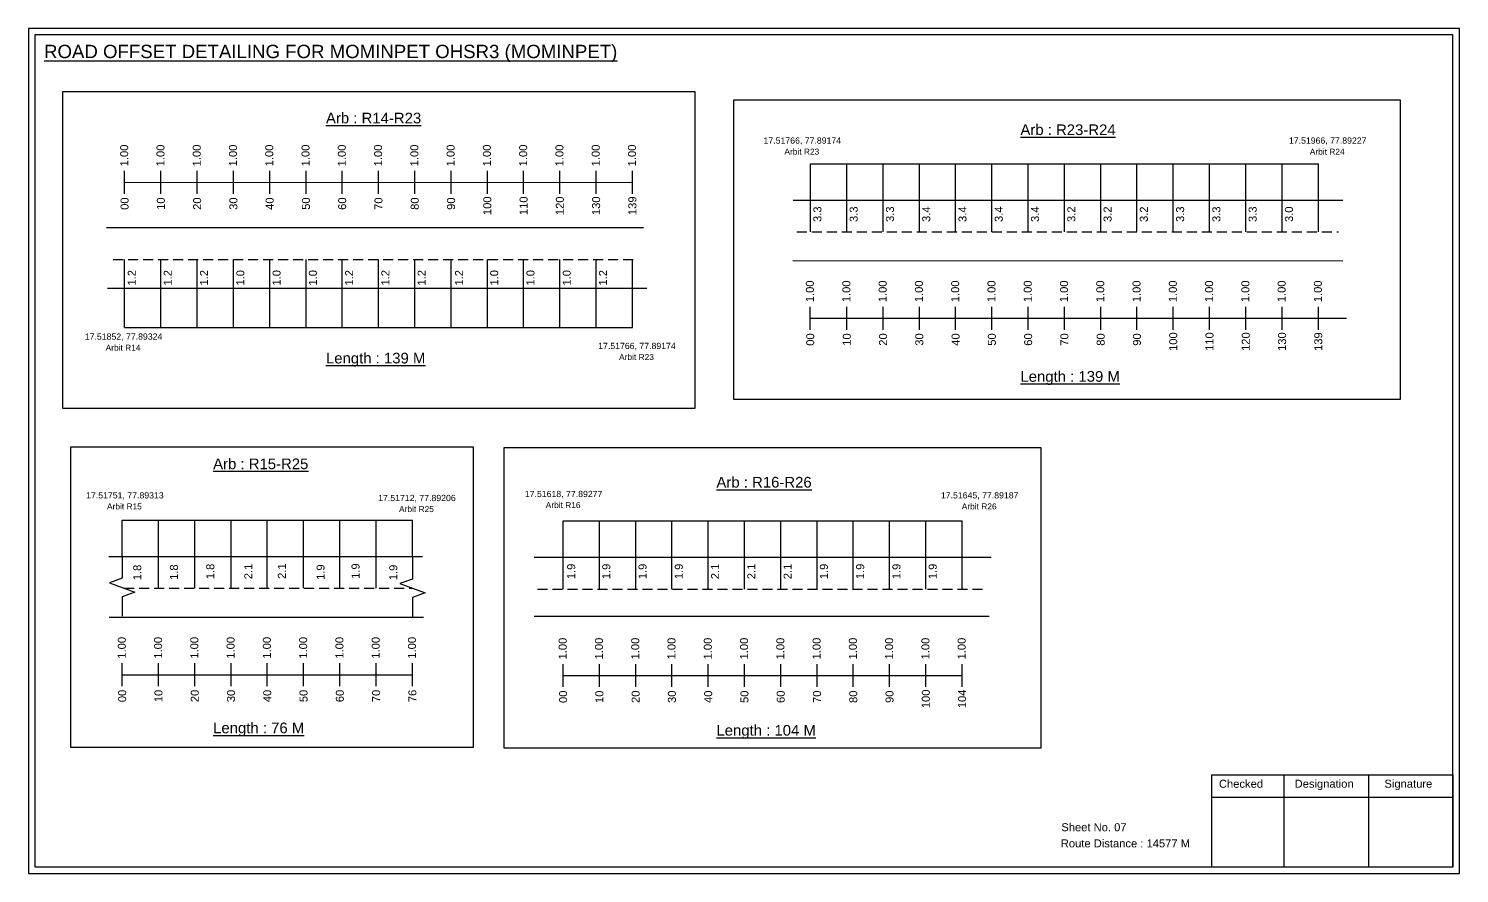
# Model space of a CAD drawing. Header units: inches. Extents: x 1446 to 12099, y 451 to 5049.
# Drawn here: x 7364 to 7900, y 3395 to 3712 of the extents above; entities that cross this region are included whole.
import ezdxf

# ---------------------------------------------------------------- set-up
doc = ezdxf.new("R2010")
doc.units = ezdxf.units.IN
doc.header["$MEASUREMENT"] = 0
doc.linetypes.add('DASHED2', pattern=[0.375, 0.25, -0.125])
doc.layers.add('PDF_Geometry', color=7, linetype='Continuous')
doc.layers.add('PDF_Text', color=5, linetype='Continuous')
doc.styles.add('PDF Arial', font='arial.ttf')
doc.styles.get("Standard").update_dxf_attribs({"font": 'arial.ttf'})

msp = doc.modelspace()

# ---------------------------------------------------------------- linework, layer by layer
at = {"color": 5}
for p, q in [((7657.13, 3661.16), (7847.53, 3661.16)), ((7399.95, 3599.73), (7590.35, 3599.73)), ((7399.04, 3527.53), (7507.84, 3527.53)), ((7564.36, 3527.23), (7713.96, 3527.23))]:
    msp.add_line(p, q, dxfattribs=at)
for p, q in [((7657.13, 3635.55), (7657.13, 3661.16)), ((7670.73, 3635.62), (7670.73, 3661.16)), ((7684.33, 3635.62), (7684.33, 3661.16)), ((7697.93, 3635.62), (7697.93, 3661.16)), ((7711.53, 3635.62), (7711.53, 3661.16)), ((7725.13, 3635.62), (7725.13, 3661.16)), ((7738.73, 3635.62), (7738.73, 3661.16)), ((7752.33, 3635.62), (7752.33, 3661.16)), ((7765.93, 3635.62), (7765.93, 3661.16)), ((7779.53, 3635.62), (7779.53, 3661.16)), ((7793.13, 3635.62), (7793.13, 3661.16)), ((7806.73, 3635.62), (7806.73, 3661.16)), ((7820.33, 3635.62), (7820.33, 3661.16)), ((7833.93, 3635.62), (7833.93, 3661.16)), ((7847.53, 3635.62), (7847.53, 3661.16)), ((7650.59, 3647.5), (7856.69, 3647.51)), ((7594.45, 3637.15), (7393.1, 3637.15)), ((7399.95, 3599.73), (7399.95, 3625.26)), ((7413.55, 3599.73), (7413.55, 3625.26)), ((7427.15, 3599.73), (7427.15, 3625.26)), ((7440.75, 3599.73), (7440.75, 3625.26)), ((7454.35, 3599.73), (7454.35, 3625.26)), ((7467.95, 3599.73), (7467.95, 3625.26)), ((7481.55, 3599.73), (7481.55, 3625.26)), ((7495.15, 3599.73), (7495.15, 3625.26)), ((7508.75, 3599.73), (7508.75, 3625.26)), ((7522.35, 3599.73), (7522.35, 3625.26)), ((7535.95, 3599.73), (7535.95, 3625.26)), ((7549.55, 3599.73), (7549.55, 3625.26)), ((7563.15, 3599.73), (7563.15, 3625.26)), ((7576.75, 3599.73), (7576.75, 3625.26)), ((7590.35, 3599.73), (7590.35, 3625.26)), ((7650.49, 3624.89), (7856.65, 3624.79)), ((7393.54, 3614.46), (7401.59, 3614.46)), ((7401.59, 3614.46), (7595.69, 3614.46)), ((7399.04, 3513.88), (7399.04, 3527.53)), ((7412.64, 3501.99), (7412.64, 3527.53)), ((7426.24, 3501.99), (7426.24, 3527.53)), ((7439.84, 3501.99), (7439.84, 3527.53)), ((7453.44, 3501.99), (7453.44, 3527.53)), ((7467.04, 3501.99), (7467.04, 3527.53)), ((7480.64, 3501.99), (7480.64, 3527.53)), ((7494.24, 3501.99), (7494.24, 3527.53)), ((7507.84, 3513.88), (7507.84, 3527.53)), ((7564.36, 3501.7), (7564.36, 3527.23)), ((7577.96, 3501.7), (7577.96, 3527.23)), ((7591.56, 3501.7), (7591.56, 3527.23)), ((7605.16, 3501.7), (7605.16, 3527.23)), ((7618.76, 3501.7), (7618.76, 3527.23)), ((7632.36, 3501.7), (7632.36, 3527.23)), ((7645.96, 3501.7), (7645.96, 3527.23)), ((7659.56, 3501.7), (7659.56, 3527.23)), ((7673.16, 3501.7), (7673.16, 3527.23)), ((7686.76, 3501.7), (7686.76, 3527.23)), ((7700.36, 3501.7), (7700.36, 3527.23)), ((7713.96, 3501.7), (7713.96, 3527.23)), ((7394.04, 3513.88), (7511.66, 3513.93)), ((7553.48, 3513.58), (7724.84, 3513.58)), ((7394.19, 3491.19), (7511.97, 3491.19)), ((7724.15, 3491.39), (7553.48, 3491.39))]:
    msp.add_line(p, q)
at = {"color": 217, "true_color": 0x93278f}
for p, q in [((7399.95, 3649.87), (7399.95, 3658.43)), ((7399.95, 3654.14), (7590.35, 3654.27)), ((7413.55, 3649.87), (7413.55, 3658.43)), ((7427.15, 3649.87), (7427.15, 3658.43)), ((7440.75, 3649.87), (7440.75, 3658.43)), ((7454.35, 3649.87), (7454.35, 3658.43)), ((7467.95, 3649.87), (7467.95, 3658.43)), ((7481.55, 3649.87), (7481.55, 3658.43)), ((7495.15, 3649.87), (7495.15, 3658.43)), ((7508.75, 3649.87), (7508.75, 3658.43)), ((7522.35, 3649.87), (7522.35, 3658.43)), ((7535.95, 3649.87), (7535.95, 3658.43)), ((7549.55, 3649.87), (7549.55, 3658.43)), ((7563.15, 3649.87), (7563.15, 3658.43)), ((7576.75, 3649.87), (7576.75, 3658.43)), ((7590.35, 3649.87), (7590.35, 3658.43)), ((7657.03, 3598.93), (7657.03, 3607.48)), ((7670.73, 3598.93), (7670.73, 3607.48)), ((7684.33, 3598.93), (7684.33, 3607.48)), ((7697.93, 3598.93), (7697.93, 3607.48)), ((7711.53, 3598.93), (7711.53, 3607.48)), ((7725.13, 3598.93), (7725.13, 3607.48)), ((7738.73, 3598.93), (7738.73, 3607.48)), ((7752.33, 3598.93), (7752.33, 3607.48)), ((7765.93, 3598.93), (7765.93, 3607.48)), ((7779.53, 3598.93), (7779.53, 3607.48)), ((7793.13, 3598.93), (7793.13, 3607.48)), ((7806.73, 3598.93), (7806.73, 3607.48)), ((7820.33, 3598.93), (7820.33, 3607.48)), ((7833.93, 3598.93), (7833.93, 3607.48)), ((7847.53, 3598.93), (7847.53, 3607.48)), ((7657.03, 3603.19), (7858.09, 3603.24)), ((7399.04, 3465.29), (7399.04, 3473.85)), ((7412.64, 3465.29), (7412.64, 3473.85)), ((7426.24, 3465.29), (7426.24, 3473.85)), ((7439.84, 3465.29), (7439.84, 3473.85)), ((7453.44, 3465.29), (7453.44, 3473.85)), ((7467.04, 3465.29), (7467.04, 3473.85)), ((7480.64, 3465.29), (7480.64, 3473.85)), ((7494.24, 3465.29), (7494.24, 3473.85)), ((7507.84, 3465.29), (7507.84, 3473.85)), ((7564.36, 3465), (7564.36, 3473.55)), ((7577.96, 3465), (7577.96, 3473.55)), ((7591.56, 3465), (7591.56, 3473.55)), ((7605.16, 3465), (7605.16, 3473.55)), ((7618.76, 3465), (7618.76, 3473.55)), ((7632.36, 3465), (7632.36, 3473.55)), ((7645.96, 3465), (7645.96, 3473.55)), ((7659.56, 3465), (7659.56, 3473.55)), ((7673.16, 3465), (7673.16, 3473.55)), ((7686.76, 3465), (7686.76, 3473.55)), ((7700.36, 3465), (7700.36, 3473.55)), ((7713.96, 3465), (7713.96, 3473.55)), ((7399.04, 3469.56), (7507.84, 3469.56)), ((7564.36, 3469.27), (7713.96, 3469.3))]:
    msp.add_line(p, q, dxfattribs=at)
at = {"linetype": 'DASHED2', "ltscale": 15}
for p, q in [((7651.94, 3635.55), (7855.12, 3635.62)), ((7395.65, 3625.26), (7592.41, 3625.26)), ((7399.8, 3501.99), (7507.84, 3501.99)), ((7554.76, 3501.7), (7722.36, 3501.7))]:
    msp.add_line(p, q, dxfattribs=at)
for points in [[(7376.79, 3688.18), (7613.75, 3688.18), (7613.75, 3569.35), (7376.79, 3569.35)], [(7628.4, 3685.05), (7878.25, 3685.05), (7878.25, 3572.69), (7628.4, 3572.69)], [(7379.81, 3555.01), (7530.67, 3555.01), (7530.67, 3442.33), (7379.81, 3442.33)], [(7542.27, 3554.71), (7743.51, 3554.71), (7743.51, 3442.03), (7542.27, 3442.03)]]:
    msp.add_lwpolyline(points, close=True)
at = {"linetype": 'Continuous'}
for points in [[(7399.02, 3514.16), (7399.02, 3505.73), (7394.28, 3504), (7403.76, 3500.55), (7399.02, 3498.82), (7399.02, 3491.47)], [(7507.84, 3513.88), (7507.84, 3505.44), (7503.1, 3503.72), (7512.58, 3500.27), (7507.84, 3498.54), (7507.84, 3491.19)]]:
    msp.add_lwpolyline(points, dxfattribs=at)
at = {"layer": 'PDF_Geometry'}
for points in [[(7363.94, 3711.8), (7363.94, 3395.09), (7900.41, 3395.09), (7900.41, 3711.8)], [(7366.26, 3709.47), (7366.26, 3397.51), (7897.99, 3397.51), (7897.99, 3709.47)]]:
    msp.add_lwpolyline(points, close=True, dxfattribs=at)
at = {"layer": 'PDF_Geometry', "color": 242, "true_color": 0xcc1f26}
msp.add_lwpolyline([(7897.99, 3397.41), (7807.65, 3397.41), (7807.65, 3432.03), (7897.99, 3432.03)], close=True, dxfattribs=at)
for points in [[(7834.63, 3432.03), (7834.63, 3397.41)], [(7866.36, 3432.03), (7866.36, 3397.41)], [(7807.65, 3423.65), (7897.99, 3423.65)]]:
    msp.add_lwpolyline(points, dxfattribs=at)

# ---------------------------------------------------------------- texts
at = {"color": 242, "true_color": 0xcd2027}
for s, height, p in [('%%UROAD OFFSET DETAILING FOR MOMINPET OHSR3 (MOMINPET)', 5, (7369.72, 3700.73)), ('%%UArb : R14-R23', 4, (7475.43, 3676.27)), ('%%UArb : R23-R24', 4, (7735.82, 3671.9)), ('%%ULength : 139 M', 4, (7475.43, 3586.27)), ('%%ULength : 139 M', 4, (7735.82, 3579.4)), ('%%UArb : R15-R25', 4, (7433.12, 3546.63)), ('%%UArb : R16-R26', 4, (7621.84, 3539.73)), ('%%ULength : 76 M', 4, (7433.12, 3447.63)), ('%%ULength : 104 M', 4, (7621.84, 3446.73))]:
    msp.add_text(s, height=height, dxfattribs=at).set_placement(p)
at = {"color": 5}
for s, height, p in [('17.51766, 77.89174', 2.34, (7639.5, 3668.67)), ('17.51966, 77.89227', 2.34, (7836.5, 3668.67)), ('Arbit R23', 2.246, (7647.32, 3664.54)), ('Arbit R24', 2.246, (7844.32, 3664.54)), ('17.51852, 77.89324', 2.34, (7385, 3595.16)), ('Arbit R14', 2.246, (7392.82, 3591.04)), ('17.51766, 77.89174', 2.34, (7577.5, 3591.66)), ('Arbit R23', 2.246, (7585.32, 3587.54)), ('17.51751, 77.89313', 2.34, (7385.5, 3535.66)), ('17.51712, 77.89206', 2.34, (7495, 3534.66)), ('17.51618, 77.89277', 2.34, (7550, 3536.16)), ('17.51645, 77.89187', 2.34, (7706, 3535.66)), ('Arbit R15', 2.246, (7393.32, 3531.54)), ('Arbit R25', 2.246, (7502.82, 3530.54)), ('Arbit R16', 2.246, (7557.82, 3532.04)), ('Arbit R26', 2.246, (7713.82, 3531.54))]:
    msp.add_text(s, height=height, dxfattribs=at).set_placement(p)
at = {"color": 217, "true_color": 0x93278f}
for s, p in [('1.00', (7401.27, 3660.17)), ('1.00', (7414.87, 3660.17)), ('1.00', (7428.47, 3660.17)), ('1.00', (7442.07, 3660.17)), ('1.00', (7455.67, 3660.17)), ('1.00', (7469.27, 3660.17)), ('1.00', (7482.87, 3660.17)), ('1.00', (7496.47, 3660.17)), ('1.00', (7510.07, 3660.17)), ('1.00', (7523.67, 3660.17)), ('1.00', (7537.27, 3660.17)), ('1.00', (7550.87, 3660.17)), ('1.00', (7564.47, 3660.17)), ('1.00', (7578.07, 3660.17)), ('1.00', (7591.67, 3660.17)), ('00', (7401.42, 3643.85)), ('10', (7415.02, 3643.85)), ('20', (7428.62, 3643.85)), ('30', (7442.22, 3643.85)), ('40', (7455.82, 3643.85)), ('50', (7469.42, 3643.85)), ('60', (7483.02, 3643.85)), ('70', (7496.62, 3643.85)), ('80', (7510.22, 3643.85)), ('90', (7523.82, 3643.85)), ('100', (7537.42, 3641.89)), ('110', (7551.02, 3641.89)), ('120', (7564.62, 3641.89)), ('130', (7578.22, 3641.89)), ('139', (7591.82, 3641.89)), ('1.00', (7658.36, 3609.22)), ('1.00', (7672.06, 3609.22)), ('1.00', (7685.66, 3609.22)), ('1.00', (7699.26, 3609.22)), ('1.00', (7712.86, 3609.22)), ('1.00', (7726.46, 3609.22)), ('1.00', (7740.06, 3609.22)), ('1.00', (7753.66, 3609.22)), ('1.00', (7767.26, 3609.22)), ('1.00', (7780.86, 3609.22)), ('1.00', (7794.46, 3609.22)), ('1.00', (7808.06, 3609.22)), ('1.00', (7821.66, 3609.22)), ('1.00', (7835.26, 3609.22)), ('1.00', (7848.86, 3609.22)), ('00', (7658.51, 3592.9)), ('10', (7672.21, 3592.9)), ('20', (7685.81, 3592.9)), ('30', (7699.41, 3592.9)), ('40', (7713.01, 3592.9)), ('50', (7726.61, 3592.9)), ('60', (7740.21, 3592.9)), ('70', (7753.81, 3592.9)), ('80', (7767.41, 3592.9)), ('90', (7781.01, 3592.9)), ('100', (7794.61, 3590.95)), ('110', (7808.21, 3590.95)), ('120', (7821.81, 3590.95)), ('130', (7835.41, 3590.95)), ('139', (7849.01, 3590.95)), ('1.00', (7400.37, 3475.59)), ('1.00', (7413.97, 3475.59)), ('1.00', (7427.57, 3475.59)), ('1.00', (7441.17, 3475.59)), ('1.00', (7454.77, 3475.59)), ('1.00', (7468.37, 3475.59)), ('1.00', (7481.97, 3475.59)), ('1.00', (7495.57, 3475.59)), ('1.00', (7509.17, 3475.59)), ('1.00', (7565.69, 3475.29)), ('1.00', (7579.29, 3475.29)), ('1.00', (7592.89, 3475.29)), ('1.00', (7606.49, 3475.29)), ('1.00', (7620.09, 3475.29)), ('1.00', (7633.69, 3475.29)), ('1.00', (7647.29, 3475.29)), ('1.00', (7660.89, 3475.29)), ('1.00', (7674.49, 3475.29)), ('1.00', (7688.09, 3475.29)), ('1.00', (7701.69, 3475.29)), ('1.00', (7715.29, 3475.29)), ('00', (7400.52, 3459.27)), ('10', (7414.12, 3459.27)), ('20', (7427.72, 3459.27)), ('30', (7441.32, 3459.27)), ('40', (7454.92, 3459.27)), ('50', (7468.52, 3459.27)), ('60', (7482.12, 3459.27)), ('70', (7495.72, 3459.27)), ('76', (7509.32, 3459.27)), ('00', (7565.84, 3458.97)), ('10', (7579.44, 3458.97)), ('20', (7593.04, 3458.97)), ('30', (7606.64, 3458.97)), ('40', (7620.24, 3458.97)), ('50', (7633.84, 3458.97)), ('60', (7647.44, 3458.97)), ('70', (7661.04, 3458.97)), ('80', (7674.64, 3458.97)), ('90', (7688.24, 3458.97)), ('100', (7701.84, 3457.02)), ('104', (7715.44, 3457.02))]:
    msp.add_text(s, height=3, rotation=90, dxfattribs=at).set_placement(p)
for s, p in [('3.3', (7661.2, 3639.3)), ('3.3', (7674.8, 3639.3)), ('3.3', (7688.4, 3639.3)), ('3.4', (7702, 3639.3)), ('3.4', (7715.6, 3639.3)), ('3.4', (7729.2, 3639.3)), ('3.4', (7742.8, 3639.3)), ('3.2', (7756.4, 3639.3)), ('3.2', (7770, 3639.3)), ('3.2', (7783.6, 3639.3)), ('3.3', (7797.2, 3639.3)), ('3.3', (7810.8, 3639.3)), ('3.3', (7824.4, 3639.3)), ('3.0', (7838, 3639.3)), ('1.2', (7404.12, 3615.46)), ('1.2', (7417.61, 3615.46)), ('1.2', (7431.21, 3615.46)), ('1.0', (7444.81, 3615.46)), ('1.0', (7458.41, 3615.46)), ('1.0', (7472.01, 3615.46)), ('1.2', (7485.61, 3615.46)), ('1.2', (7499.21, 3615.46)), ('1.2', (7512.81, 3615.46)), ('1.2', (7526.84, 3615.46)), ('1.0', (7540.01, 3615.46)), ('1.0', (7553.61, 3615.46)), ('1.0', (7567.21, 3615.46)), ('1.2', (7580.81, 3615.46)), ('1.8', (7406.17, 3504.98)), ('1.8', (7419.92, 3505.11)), ('1.8', (7433.54, 3505.36)), ('2.1', (7447.8, 3505.36)), ('2.1', (7460.39, 3505.49)), ('1.9', (7474.91, 3505.11)), ('1.9', (7488.01, 3505.49)), ('1.9', (7502.17, 3504.99)), ('1.9', (7568.87, 3505.37)), ('1.9', (7582.03, 3505.37)), ('1.9', (7595.63, 3505.37)), ('1.9', (7609.23, 3505.37)), ('2.1', (7622.83, 3505.37)), ('2.1', (7636.43, 3505.37)), ('2.1', (7650.03, 3505.37)), ('1.9', (7663.63, 3505.37)), ('1.9', (7677.23, 3505.37)), ('1.9', (7690.83, 3505.37)), ('1.9', (7704.43, 3505.37))]:
    msp.add_text(s, height=3, rotation=90).set_placement(p)
for s, p in [('Sheet No. 07', (7751.15, 3410.89)), ('Route Distance : 14577 M', (7750.96, 3404.84))]:
    msp.add_text(s, height=3).set_placement(p)
at = {"layer": 'PDF_Text', "color": 7, "attachment_point": 7, "style": 'PDF Arial'}
for s, insert, char_height in [('Checked', (7810.25, 3427.14), 3.001), ('Designation', (7838.63, 3426.3), 3.0006), ('Signature', (7872.31, 3426.3), 3.001)]:
    msp.add_mtext(s, dxfattribs=dict(at, insert=insert, char_height=char_height))

doc.saveas('drawing.dxf')
